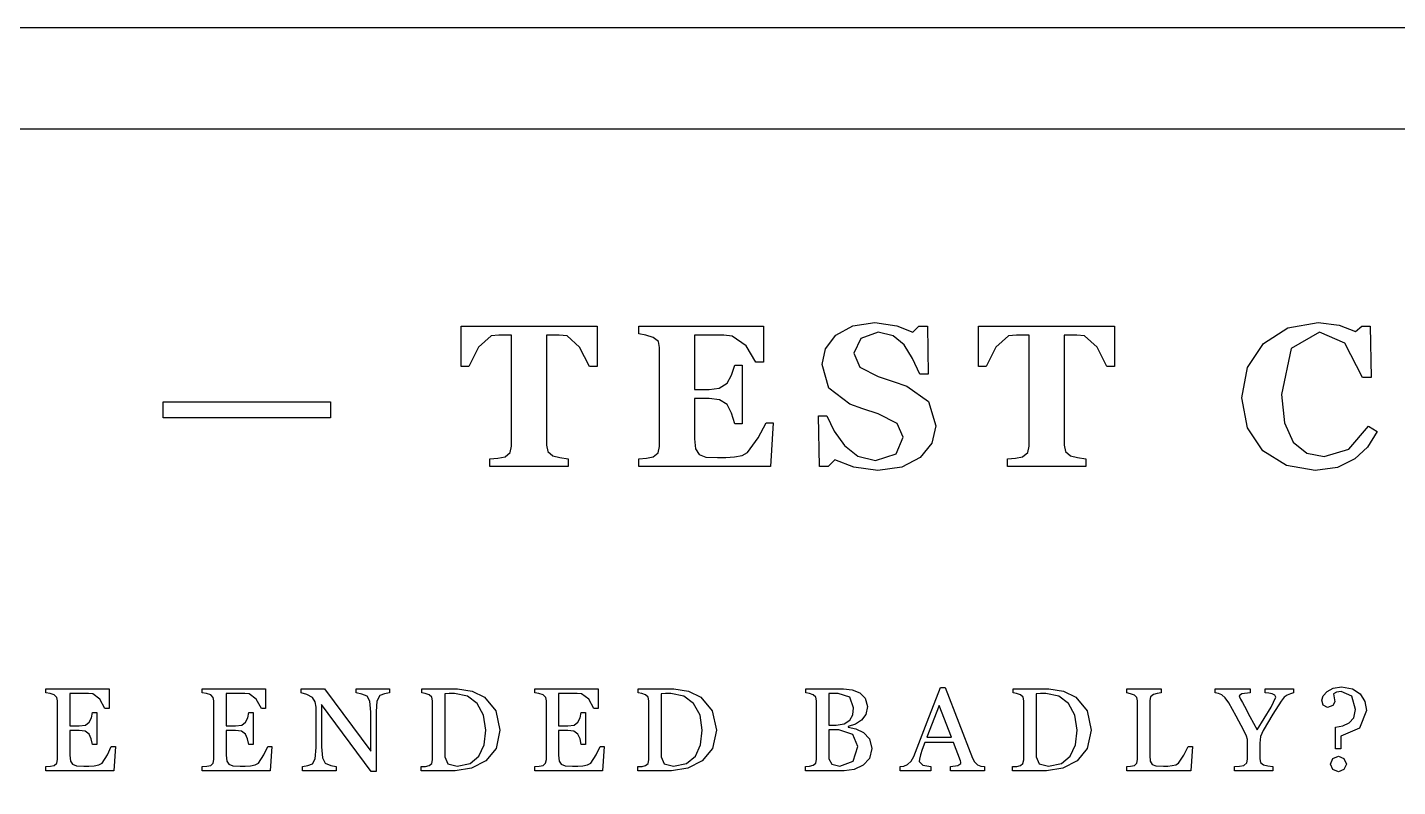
# Model space of a CAD drawing. Extents: x 0 to 118, y 2 to 170.
# Drawn here: x 65.35 to 85.64, y 157.27 to 168.5 of the extents above; entities that cross this region are included whole.
import ezdxf

# ---------------------------------------------------------------- set-up
doc = ezdxf.new("R2010")
doc.units = 0

msp = doc.modelspace()

# ---------------------------------------------------------------- linework, layer by layer
at = {"layer": 'Layer 1', "color": 7}
for points in [[(1.5, 168.5), (118.5, 168.5), (118.5, 1.5), (1.5, 1.5), (1.5, 168.5)], [(3, 167), (117, 167), (117, 3), (3, 3), (3, 167)], [(77.94165, 161.944336), (77.585692, 161.991211), (77.307372, 162.102539), (77.2063, 162), (77.081788, 162), (77.062738, 162.751465), (77.188713, 162.751465), (77.297113, 162.525879), (77.449455, 162.313477), (77.648675, 162.153808), (77.907953, 162.092285), (78.21264, 162.188965), (78.319573, 162.435058), (78.228753, 162.638672), (77.950433, 162.782227), (77.72338, 162.855469), (77.530023, 162.924317), (77.21801, 163.163086), (77.116935, 163.510254), (77.16967, 163.743164), (77.32348, 163.945312), (77.571038, 164.081543), (77.899163, 164.134277), (78.222893, 164.085938), (78.460198, 163.990723), (78.549553, 164.078613), (78.676995, 164.078613), (78.68872, 163.369629), (78.562745, 163.369629), (78.45874, 163.602539), (78.334228, 163.801758), (78.1687, 163.936523), (77.948975, 163.987793), (77.689698, 163.898438), (77.590088, 163.677246), (77.676513, 163.473633), (77.948975, 163.334473), (78.170165, 163.261231), (78.37085, 163.190918), (78.693115, 162.963867), (78.804443, 162.606445), (78.741455, 162.345703), (78.571533, 162.136231), (78.300538, 161.994141), (77.94165, 161.944336), (77.94165, 161.944336)], [(84.420655, 161.944336), (83.99292, 162.017578), (83.645753, 162.23291), (83.417237, 162.572754), (83.33374, 163.019531), (83.417237, 163.466308), (83.65454, 163.823731), (84.013427, 164.052246), (84.46167, 164.134277), (84.776612, 164.091797), (85.016845, 163.998047), (85.107665, 164.078613), (85.235107, 164.078613), (85.248283, 163.319824), (85.119377, 163.319824), (84.855705, 163.82959), (84.480705, 163.992188), (84.06176, 163.749023), (83.918205, 163.069336), (83.966545, 162.645996), (84.095452, 162.364746), (84.296135, 162.200683), (84.552482, 162.149414), (84.91723, 162.260742), (85.210197, 162.597656), (85.336175, 162.521485), (85.19262, 162.290039), (85.006585, 162.115723), (84.750237, 161.989746), (84.420647, 161.944336), (84.420655, 161.944336)], [(73.786378, 163.483887), (73.673585, 163.483887), (73.5271, 163.769531), (73.34253, 163.933594), (73.226808, 163.943849), (73.108155, 163.948244), (73.039308, 163.948244), (73.039308, 162.317872), (73.058357, 162.224122), (73.133065, 162.161134), (73.237067, 162.133302), (73.35865, 162.11426), (73.35865, 162), (72.199957, 162), (72.199957, 162.114258), (72.31861, 162.125975), (72.42408, 162.146483), (72.500252, 162.209471), (72.519302, 162.303221), (72.519302, 163.94824), (72.450455, 163.94824), (72.331802, 163.943846), (72.21608, 163.933591), (72.030045, 163.769528), (71.885025, 163.483883), (71.772232, 163.483883), (71.772232, 164.07861), (73.786392, 164.07861), (73.786378, 163.483887)], [(76.249268, 163.54834), (76.13794, 163.54834), (75.991455, 163.788574), (75.784913, 163.932129), (75.661865, 163.943847), (75.53296, 163.946776), (75.2312, 163.946776), (75.2312, 163.144042), (75.445068, 163.144042), (75.591553, 163.163085), (75.71167, 163.236327), (75.779053, 163.354979), (75.824463, 163.502928), (75.93579, 163.502928), (75.93579, 162.635741), (75.824463, 162.635741), (75.779053, 162.789549), (75.71167, 162.918456), (75.597413, 162.990233), (75.445068, 163.010741), (75.2312, 163.010741), (75.2312, 162.41162), (75.244375, 162.262205), (75.29711, 162.178709), (75.396718, 162.142088), (75.571035, 162.133298), (75.694083, 162.134773), (75.820058, 162.143563), (75.934315, 162.165536), (76.014883, 162.208016), (76.173085, 162.426278), (76.288808, 162.647469), (76.395743, 162.647469), (76.3562, 162), (74.406495, 162), (74.406495, 162.114258), (74.517823, 162.125975), (74.617433, 162.146483), (74.692138, 162.205076), (74.711187, 162.297361), (74.711187, 163.76367), (74.695062, 163.850096), (74.617427, 163.913084), (74.510492, 163.945311), (74.40649, 163.964353), (74.40649, 164.078611), (76.249262, 164.078611), (76.249268, 163.54834)], [(81.448975, 163.483887), (81.336182, 163.483887), (81.189697, 163.769531), (81.005128, 163.933594), (80.889405, 163.943849), (80.770753, 163.948244), (80.701905, 163.948244), (80.701905, 162.317872), (80.720955, 162.224122), (80.795662, 162.161134), (80.899665, 162.133302), (81.021248, 162.11426), (81.021248, 162), (79.862558, 162), (79.862558, 162.114258), (79.981208, 162.125975), (80.086678, 162.146483), (80.16285, 162.209471), (80.1819, 162.303221), (80.1819, 163.94824), (80.113052, 163.94824), (79.9944, 163.943846), (79.878677, 163.933591), (79.692642, 163.769528), (79.547622, 163.483883), (79.43483, 163.483883), (79.43483, 164.07861), (81.44899, 164.07861), (81.448975, 163.483887)], [(69.837648, 162.722168), (67.360595, 162.722168), (67.360595, 162.960938), (69.837648, 162.960938), (69.837648, 162.722168)], [(66.65509, 157.857178), (66.63202, 157.5), (65.625428, 157.5), (65.625428, 157.560669), (65.693787, 157.567504), (65.749327, 157.579466), (65.786927, 157.612792), (65.798027, 157.664916), (65.798027, 158.536498), (65.788627, 158.586058), (65.74932, 158.621947), (65.686942, 158.6416), (65.62542, 158.651855), (65.62542, 158.712524), (66.563652, 158.712524), (66.563652, 158.420287), (66.499565, 158.420287), (66.425225, 158.55786), (66.317557, 158.638182), (66.254325, 158.64331), (66.170585, 158.64501), (65.980035, 158.64501), (65.980035, 158.163076), (66.116752, 158.163076), (66.212455, 158.175039), (66.26629, 158.216909), (66.297905, 158.282705), (66.315855, 158.361319), (66.379942, 158.361319), (66.379942, 157.887075), (66.315855, 157.887075), (66.297055, 157.973379), (66.266295, 158.040029), (66.205625, 158.083608), (66.116757, 158.093861), (65.98004, 158.093861), (65.98004, 157.729848), (65.98774, 157.643544), (66.017647, 157.595692), (66.078315, 157.57433), (66.18769, 157.570057), (66.262032, 157.570057), (66.33979, 157.573475), (66.40644, 157.585437), (66.456, 157.610217), (66.538032, 157.734118), (66.593575, 157.857166), (66.65509, 157.857178)], [(68.97052, 157.857178), (68.947447, 157.5), (67.940857, 157.5), (67.940857, 157.560669), (68.009217, 157.567504), (68.064757, 157.579466), (68.102355, 157.612792), (68.113455, 157.664916), (68.113455, 158.536498), (68.104055, 158.586058), (68.064747, 158.621947), (68.00237, 158.6416), (67.940847, 158.651855), (67.940847, 158.712524), (68.87908, 158.712524), (68.87908, 158.420287), (68.814992, 158.420287), (68.740652, 158.55786), (68.632985, 158.638182), (68.569752, 158.64331), (68.486012, 158.64501), (68.29546, 158.64501), (68.29546, 158.163076), (68.43218, 158.163076), (68.527882, 158.175039), (68.581715, 158.216909), (68.613332, 158.282705), (68.631282, 158.361319), (68.695367, 158.361319), (68.695367, 157.887075), (68.631282, 157.887075), (68.612482, 157.973379), (68.58172, 158.040029), (68.521052, 158.083608), (68.432185, 158.093861), (68.295465, 158.093861), (68.295465, 157.729848), (68.303165, 157.643544), (68.333072, 157.595692), (68.39374, 157.57433), (68.503115, 157.570057), (68.577455, 157.570057), (68.655215, 157.573475), (68.721865, 157.585437), (68.771425, 157.610217), (68.853457, 157.734118), (68.909, 157.857166), (68.97052, 157.857178)], [(70.713563, 158.651856), (70.640075, 158.638183), (70.569153, 158.611694), (70.527283, 158.529663), (70.517033, 158.375854), (70.517033, 157.488036), (70.44269, 157.488036), (69.707825, 158.480102), (69.707825, 157.854614), (69.72065, 157.693115), (69.761665, 157.612793), (69.842843, 157.577759), (69.924018, 157.560669), (69.924018, 157.5), (69.426705, 157.5), (69.426705, 157.560669), (69.504463, 157.576904), (69.572823, 157.604248), (69.613838, 157.67688), (69.624938, 157.845214), (69.624938, 158.442505), (69.611262, 158.521118), (69.57452, 158.581787), (69.490777, 158.629639), (69.406185, 158.651856), (69.406185, 158.712525), (69.752252, 158.712525), (70.434137, 157.787964), (70.434137, 158.364747), (70.420462, 158.5271), (70.381157, 158.60315), (70.302545, 158.634767), (70.220512, 158.651857), (70.220512, 158.712525), (70.713555, 158.712525), (70.713563, 158.651856)], [(72.348083, 158.098999), (72.289978, 157.830689), (72.138733, 157.644409), (71.927672, 157.535889), (71.685852, 157.5), (71.18341, 157.5), (71.18341, 157.560669), (71.247497, 157.564942), (71.300475, 157.576049), (71.33722, 157.60852), (71.34917, 157.661498), (71.34917, 158.536498), (71.33892, 158.588622), (71.300467, 158.625365), (71.243217, 158.644163), (71.19024, 158.651853), (71.19024, 158.712522), (71.720025, 158.712522), (71.935357, 158.678342), (72.119927, 158.587766), (72.287407, 158.388669), (72.348075, 158.098996), (72.348083, 158.098999)], [(73.89203, 157.857173), (73.868957, 157.5), (72.862365, 157.5), (72.862365, 157.560669), (72.930725, 157.567504), (72.986267, 157.579466), (73.023865, 157.612792), (73.034965, 157.664916), (73.034965, 158.536498), (73.025565, 158.586058), (72.98626, 158.621947), (72.923883, 158.6416), (72.862358, 158.651855), (72.862358, 158.712524), (73.80059, 158.712524), (73.80059, 158.420287), (73.736503, 158.420287), (73.662162, 158.55786), (73.554497, 158.638182), (73.491265, 158.64331), (73.407525, 158.64501), (73.216972, 158.64501), (73.216972, 158.163076), (73.35369, 158.163076), (73.449395, 158.175039), (73.503227, 158.216909), (73.534842, 158.282705), (73.552792, 158.361319), (73.61688, 158.361319), (73.61688, 157.887075), (73.552792, 157.887075), (73.533992, 157.973379), (73.50323, 158.040029), (73.44256, 158.083608), (73.353692, 158.093861), (73.216975, 158.093861), (73.216975, 157.729848), (73.224675, 157.643544), (73.254582, 157.595692), (73.315252, 157.57433), (73.424627, 157.570057), (73.498967, 157.570057), (73.576725, 157.573475), (73.643377, 157.585437), (73.692937, 157.610217), (73.774968, 157.734118), (73.83051, 157.857166), (73.89203, 157.857173)], [(75.552185, 158.098995), (75.49408, 157.830684), (75.342835, 157.644405), (75.131775, 157.535884), (74.889953, 157.5), (74.387513, 157.5), (74.387513, 157.560669), (74.4516, 157.564942), (74.504578, 157.576049), (74.54132, 157.60852), (74.55327, 157.661498), (74.55327, 158.536498), (74.54302, 158.588622), (74.504568, 158.625365), (74.447318, 158.644163), (74.394338, 158.651853), (74.394338, 158.712522), (74.924123, 158.712522), (75.139455, 158.678342), (75.324025, 158.587766), (75.491505, 158.388669), (75.552175, 158.098996), (75.552185, 158.098995)], [(77.73346, 158.06481), (77.821473, 157.970816), (77.856508, 157.829825), (77.819763, 157.682852), (77.72406, 157.580313), (77.594178, 157.520499), (77.445495, 157.5), (76.871277, 157.5), (76.871277, 157.560669), (76.931092, 157.567504), (76.987487, 157.581176), (77.025085, 157.612793), (77.036185, 157.664917), (77.036185, 158.536499), (77.025935, 158.587768), (76.987482, 158.623657), (76.930232, 158.643309), (76.877252, 158.651855), (76.877252, 158.712524), (77.436945, 158.712524), (77.560847, 158.699706), (77.674495, 158.654418), (77.75738, 158.573241), (77.78985, 158.448485), (77.766775, 158.333983), (77.701832, 158.248534), (77.611257, 158.190429), (77.501882, 158.15454), (77.501882, 158.14685), (77.618092, 158.120361), (77.73345, 158.064819), (77.73346, 158.06481)], [(79.523498, 157.5), (79.018493, 157.5), (79.018493, 157.560669), (79.128723, 157.577759), (79.173158, 157.609375), (79.171408, 157.628175), (79.166282, 157.647828), (79.065452, 157.919556), (78.64077, 157.919556), (78.601465, 157.815308), (78.574975, 157.733277), (78.5596, 157.673462), (78.555325, 157.635865), (78.609157, 157.582886), (78.730495, 157.560669), (78.730495, 157.5), (78.274195, 157.5), (78.274195, 157.560669), (78.329737, 157.570069), (78.384425, 157.592287), (78.437405, 157.640138), (78.474147, 157.710206), (78.675807, 158.222902), (78.87234, 158.729615), (78.9407, 158.729615), (79.344875, 157.683717), (79.373927, 157.629884), (79.419215, 157.589723), (79.470485, 157.569216), (79.523462, 157.560671), (79.523498, 157.5)], [(81.103333, 158.098999), (81.045228, 157.830689), (80.893983, 157.644409), (80.682923, 157.535889), (80.4411, 157.5), (79.93866, 157.5), (79.93866, 157.560669), (80.002747, 157.564942), (80.055725, 157.576049), (80.092467, 157.60852), (80.104417, 157.661498), (80.104417, 158.536498), (80.094167, 158.588622), (80.055715, 158.625365), (79.998465, 158.644163), (79.945485, 158.651853), (79.945485, 158.712522), (80.47527, 158.712522), (80.690602, 158.678342), (80.875172, 158.587766), (81.042652, 158.388669), (81.103322, 158.098996), (81.103333, 158.098999)], [(82.601135, 157.860591), (82.5755, 157.5), (81.627868, 157.5), (81.627868, 157.560669), (81.686828, 157.566652), (81.741515, 157.577759), (81.77826, 157.61023), (81.79021, 157.664917), (81.79021, 158.533081), (81.77996, 158.584351), (81.741507, 158.620239), (81.685968, 158.639892), (81.62786, 158.651855), (81.62786, 158.712524), (82.139702, 158.712524), (82.139702, 158.651855), (82.077325, 158.643309), (82.022638, 158.629637), (81.982475, 158.594603), (81.972225, 158.541624), (81.972225, 157.727293), (81.97735, 157.63928), (82.00384, 157.591429), (82.061945, 157.570921), (82.17132, 157.566649), (82.237118, 157.568349), (82.302058, 157.575184), (82.356745, 157.588856), (82.394343, 157.611929), (82.47552, 157.730704), (82.540463, 157.860586), (82.601135, 157.860591)], [(84.098083, 158.651851), (84.05194, 158.639889), (84.006653, 158.619381), (83.961365, 158.587765), (83.915223, 158.529659), (83.792175, 158.339108), (83.651185, 158.093868), (83.609315, 158.005856), (83.599065, 157.909298), (83.599065, 157.677731), (83.61104, 157.623897), (83.653765, 157.588009), (83.717853, 157.570919), (83.792193, 157.560666), (83.792193, 157.5), (83.22481, 157.5), (83.22481, 157.560669), (83.296588, 157.566652), (83.363238, 157.579469), (83.405108, 157.614503), (83.417058, 157.669191), (83.417058, 157.96399), (83.399958, 158.013551), (83.360653, 158.094728), (83.247005, 158.309205), (83.138485, 158.506593), (83.088068, 158.58008), (83.038508, 158.623659), (82.988948, 158.643311), (82.937678, 158.651856), (82.937678, 158.712525), (83.454645, 158.712525), (83.454645, 158.651856), (83.3316, 158.639893), (83.29571, 158.610841), (83.300835, 158.592896), (83.31536, 158.560425), (83.34185, 158.509155), (83.370903, 158.454468), (83.452935, 158.302369), (83.56231, 158.105835), (83.766533, 158.442505), (83.837455, 158.587769), (83.82293, 158.619385), (83.784478, 158.638185), (83.730645, 158.64673), (83.676813, 158.651858), (83.676813, 158.712526), (84.098075, 158.712526), (84.098083, 158.651851)], [(85.085755, 158.635616), (85.154968, 158.523678), (85.178043, 158.389522), (85.077213, 158.131466), (84.800358, 158.010982), (84.800358, 157.822139), (84.721743, 157.822139), (84.721743, 158.145992), (84.828555, 158.163082), (84.923403, 158.206661), (84.990908, 158.282711), (85.015683, 158.408321), (84.960995, 158.604854), (84.802915, 158.673214), (84.7337, 158.661251), (84.690978, 158.639889), (84.702078, 158.580929), (84.709778, 158.521969), (84.682435, 158.463864), (84.602968, 158.438229), (84.53717, 158.469845), (84.51752, 158.543331), (84.53632, 158.609982), (84.59528, 158.674069), (84.687565, 158.721066), (84.809758, 158.740718), (84.970403, 158.711665), (85.08576, 158.635615), (85.085755, 158.635616)], [(72.138733, 158.099849), (72.106262, 158.320308), (72.011413, 158.492916), (71.86615, 158.603145), (71.675598, 158.643306), (71.59613, 158.641606), (71.53119, 158.639906), (71.53119, 157.707655), (71.576478, 157.599989), (71.71576, 157.570082), (71.905457, 157.608534), (72.037047, 157.715346), (72.113952, 157.881117), (72.138728, 158.099867), (72.138733, 158.099849)], [(75.342835, 158.099844), (75.310365, 158.320303), (75.215515, 158.492911), (75.070253, 158.60314), (74.8797, 158.643302), (74.800233, 158.641602), (74.73529, 158.639902), (74.73529, 157.70765), (74.780578, 157.599985), (74.91986, 157.570077), (75.109557, 157.60853), (75.24115, 157.715341), (75.318055, 157.881113), (75.34283, 158.099863), (75.342835, 158.099844)], [(77.527528, 158.247672), (77.571105, 158.327994), (77.58393, 158.431387), (77.529243, 158.58776), (77.356635, 158.64501), (77.287423, 158.64331), (77.218208, 158.64161), (77.218208, 158.175912), (77.326728, 158.175912), (77.446358, 158.193857), (77.527535, 158.24769), (77.527528, 158.247672)], [(79.03473, 157.995606), (78.851013, 158.465576), (78.670715, 157.995606), (79.03473, 157.995606)], [(80.893983, 158.099849), (80.86151, 158.320308), (80.766663, 158.492916), (80.6214, 158.603145), (80.430848, 158.643306), (80.35138, 158.641606), (80.286438, 158.639906), (80.286438, 157.707655), (80.331725, 157.599989), (80.471007, 157.570082), (80.660705, 157.608534), (80.792297, 157.715346), (80.869202, 157.881117), (80.893977, 158.099867), (80.893983, 158.099849)], [(77.645448, 157.860587), (77.572815, 158.037466), (77.366883, 158.10668), (77.274597, 158.104981), (77.2182, 158.10328), (77.2182, 157.676034), (77.26178, 157.594858), (77.383117, 157.567514), (77.577942, 157.641855), (77.645447, 157.860605), (77.645448, 157.860587)], [(84.880678, 157.598263), (84.845643, 157.516231), (84.76361, 157.482906), (84.680725, 157.516231), (84.646545, 157.598263), (84.680725, 157.680294), (84.76361, 157.715328), (84.845643, 157.680294), (84.880678, 157.598263), (84.880678, 157.598263)]]:
    msp.add_lwpolyline(points, dxfattribs=at)

doc.saveas('drawing.dxf')
